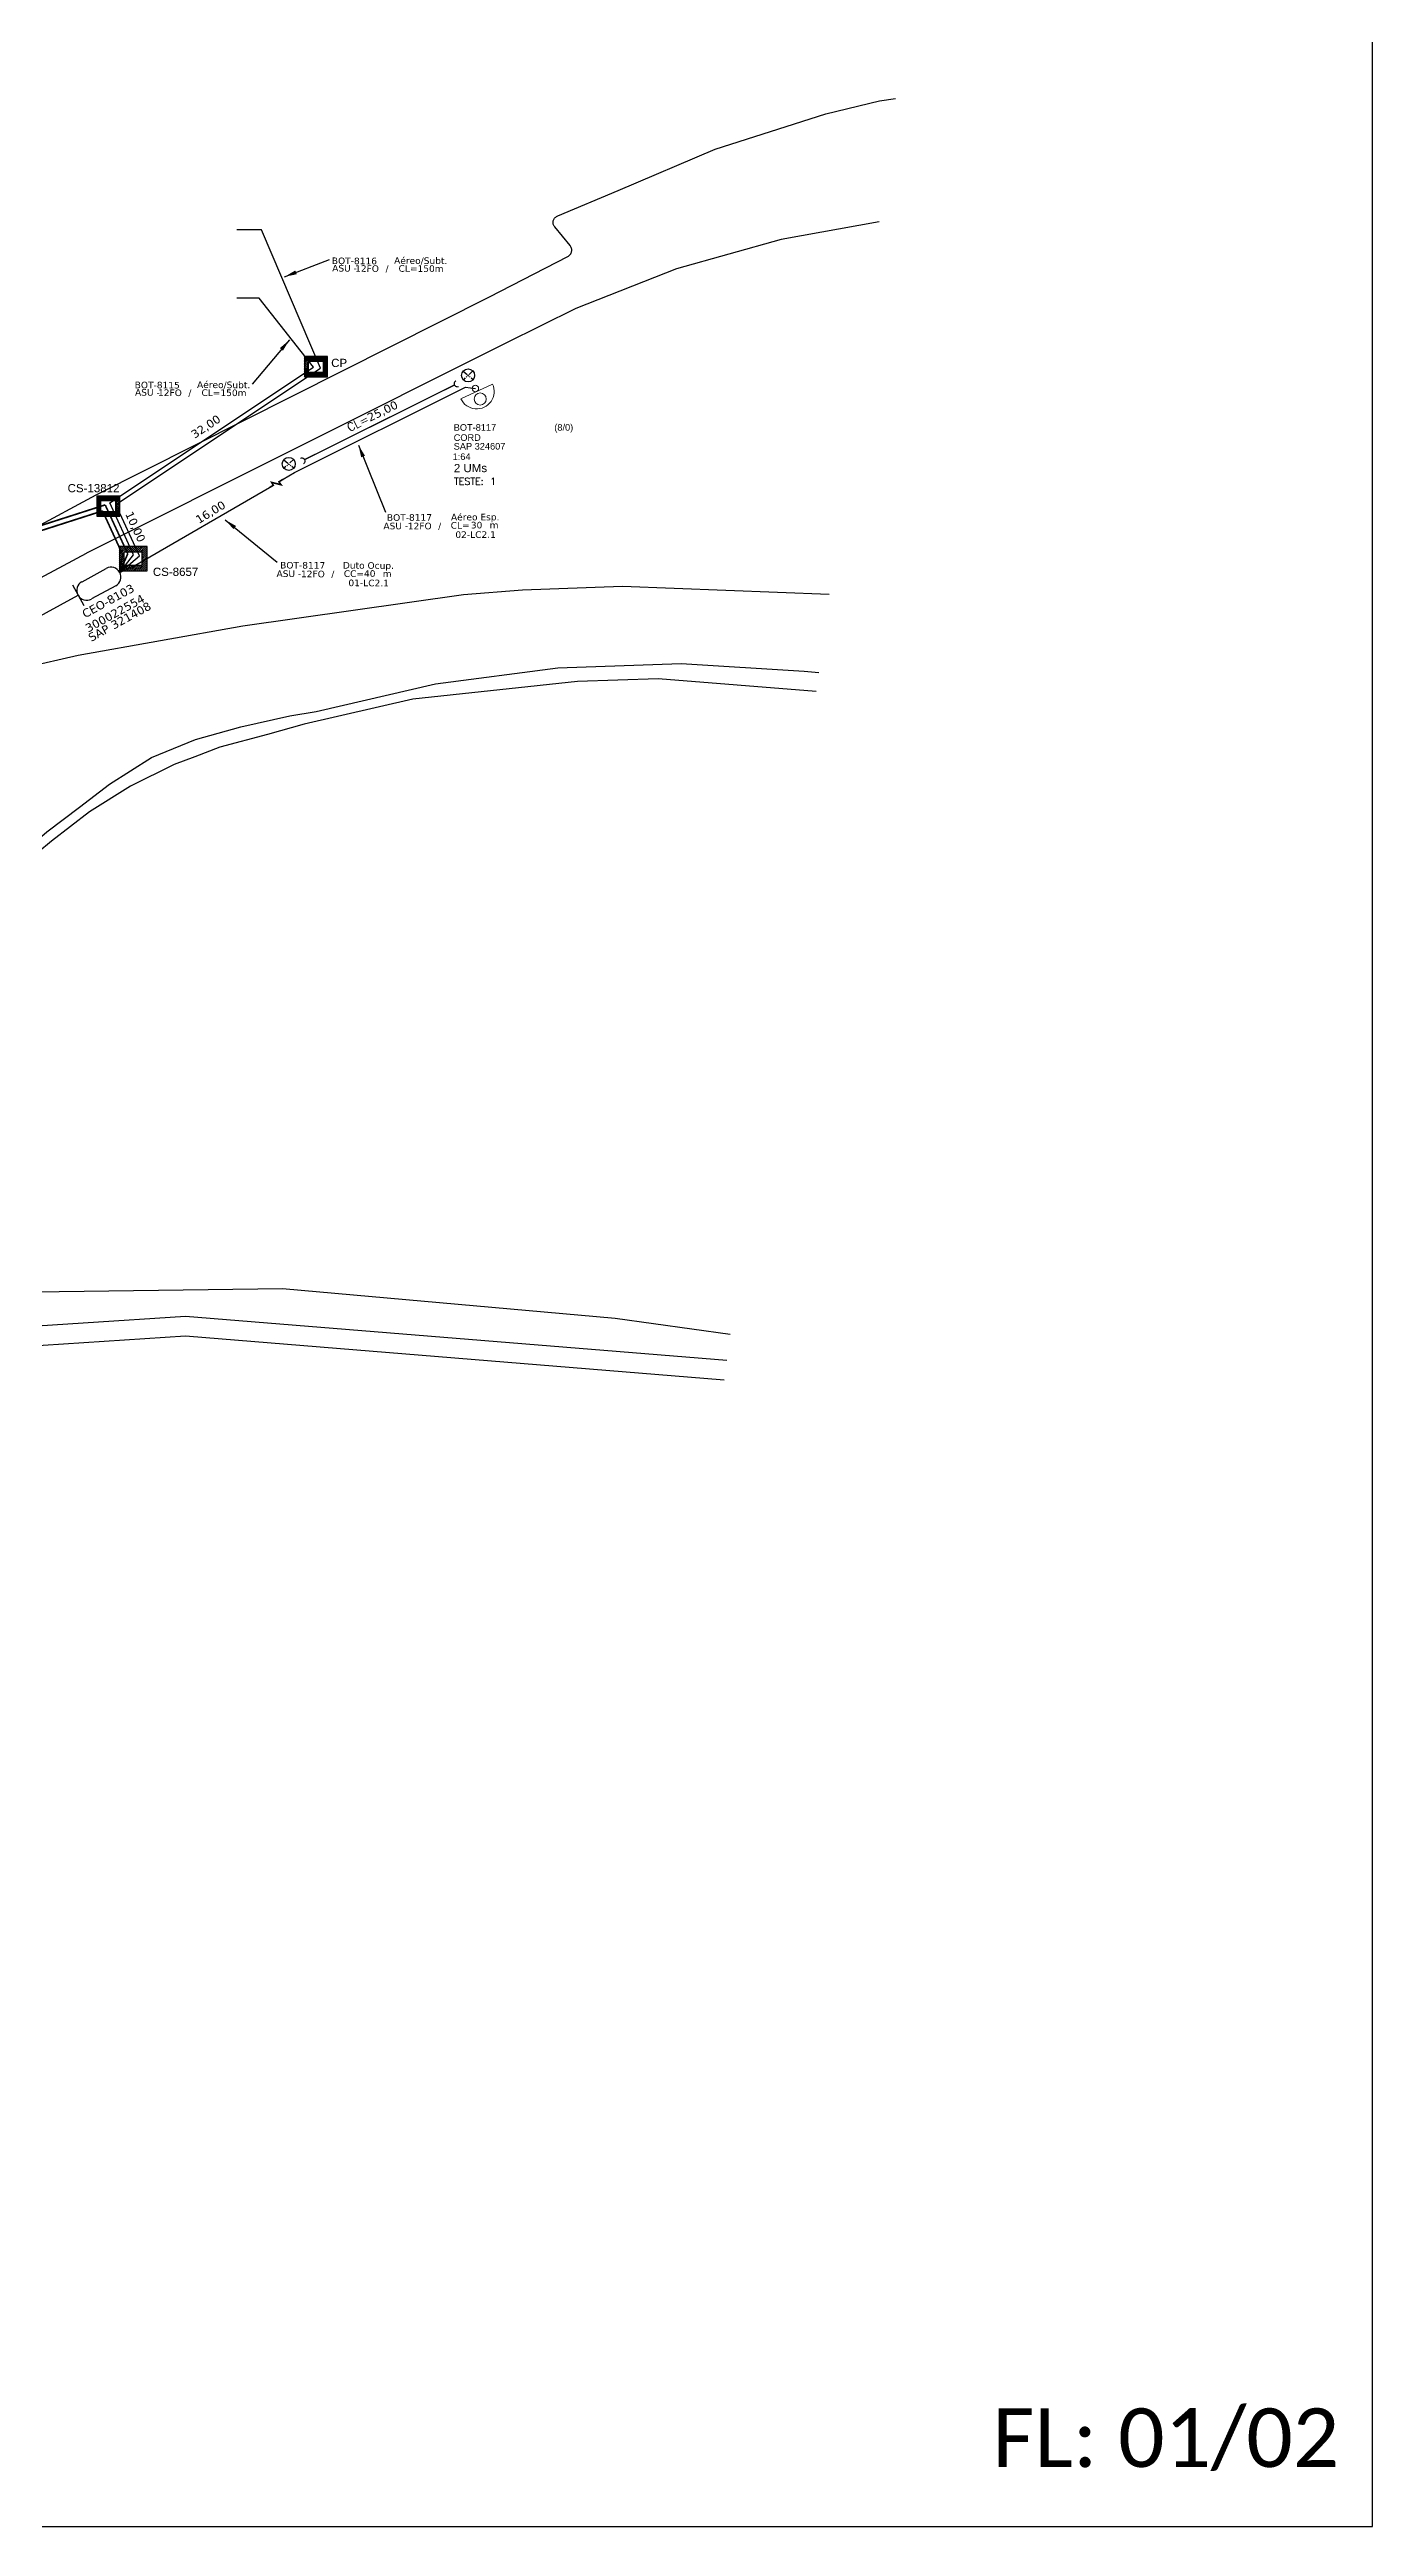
# Model space of a CAD drawing. Extents: x -89 to 1632, y 705 to 1299.
# Drawn here: x 588.7 to 749.2, y 705 to 1005.8 of the extents above; entities that cross this region are included whole.
import ezdxf
from ezdxf.enums import TextEntityAlignment as Align

# ---------------------------------------------------------------- set-up
doc = ezdxf.new("R2010")
doc.units = 0
doc.linetypes.add('PHANTOM2', pattern=[1.25, 0.625, -0.125, 0.125, -0.125, 0.125, -0.125])
for name, color, linetype in [('10.0-Cartográfico', 252, 'Continuous'), ('10.1-Caixas Subterrâneas', 5, 'Continuous'), ('10.4-Postes', 1, 'Continuous'), ('20.4-CEOS', 1, 'Continuous'), ('20.5-CEO', 1, 'Continuous'), ('CD a instalar', 1, 'Continuous'), ('celulas gpon', 7, 'Continuous'), ('label_cabos', 7, 'Continuous'), ('Legenda', 1, 'Continuous'), ('Subida Lateral', 5, 'Continuous')]:
    doc.layers.add(name, color=color, linetype=linetype)
for name, color, linetype, lineweight in [("20.0-LEGENDA DOS CDO'S", 1, 'Continuous', 0), ('20.2-CDO_POSTE', 1, 'Continuous', 5), ('20.6-CORDOALHA_SUPORTE', 7, 'Continuous', 25), ('CORDOALHA_SUPORTE', 7, 'Continuous', 25)]:
    doc.layers.add(name, color=color, linetype=linetype, lineweight=lineweight)
doc.layers.add('EXTRA', color=50, linetype='Continuous', plot=False)
doc.styles.add('ARIAL', font='arial.ttf')
doc.styles.add('DIGICADE', font='arial.ttf')
doc.styles.add('ROMANS', font='romans')
doc.styles.add('siredit', font='verdana.ttf')
doc.styles.get("Standard").update_dxf_attribs({"font": 'arial.ttf'})
doc.styles.add('WMF-Calibri0', font='calibri.ttf')
doc.linetypes.add('FENCELINE1', pattern='A,0.25,-0.1,[133,ltypeshp.shx,S=0.1,R=0,X=-0.1,Y=0],-0.1,1', length=1.45)
doc.dimstyles.new('ISO-25', dxfattribs={"dimtxt": 2.5, "dimasz": 2.5, "dimexe": 1.25, "dimexo": 0.625, "dimtad": 1, "dimtxsty": 'Standard', "dimcen": 2.5, "dimadec": 0, "dimazin": 0, "dimtfac": 1, "dimtmove": 0, "dimatfit": 3, "dimfxl": 0, "dimarcsym": 0})

# ---------------------------------------------------------------- blocks, each defined once
blk = doc.blocks.new('CDOE_CT_POST_DESENHO')
at = {"color": 0}
blk.add_line((2.14, 0.39), (-2.11, 0.39), dxfattribs=at)
for centre, radius in [((0.01, 1.4), 0.733), ((0.01, 0), 0.393)]:
    blk.add_circle(centre, radius, dxfattribs=at)
blk.add_arc((0.01, 0.39), 2.12, 0, 180, dxfattribs=at)
blk = doc.blocks.new('Inst CDOE-8 CAIXA DIST OPT CDOE 48F_8D C_SPL OPTAP')
at = {"layer": "20.0-LEGENDA DOS CDO'S", "color": 0, "style": 'ARIAL'}
for tag, p, height in [('FID', (0.12, 5.25), 0.8), ('SAP', (0.12, 2.96), 0.8), ('CORDOALHA', (0.12, 4.02), 0.8), ('1:XX', (-0.01, 1.7), 0.8), ('UMS', (0.14, 0.22), 1)]:
    blk.add_attdef(tag, p, '', height=height, rotation=0.118, dxfattribs=at)
at = {"layer": "20.0-LEGENDA DOS CDO'S", "color": 0}
for tag, p, style, flags in [('ID_ATIVIDADE', (0.12, 6.47), 'ARIAL', 3), ('FATOR', (7.92, 6.47), 'ARIAL', 1), ('QTDE', (0.23, -0.97), 'DIGICADE', 3)]:
    blk.add_attdef(tag, p, '', height=0.8, rotation=0.118, dxfattribs=dict(at, style=style, flags=flags))
at = {"layer": "20.0-LEGENDA DOS CDO'S", "color": 0, "style": 'ARIAL'}
blk.add_attdef('FIBRAS_UTILIZADAS', text='', height=0.8, rotation=0.118, dxfattribs=at).set_placement((13.48, 5.26), align=Align.CENTER)
blk = doc.blocks.new('Teste  FTTH')
at = {"color": 0, "lineweight": 0, "style": 'ROMANS'}
for tag, p in [('TESTE', (-2.3, -0.29)), ('QTDE', (0.21, -0.29))]:
    blk.add_attdef(tag, p, '', height=0.48, dxfattribs=at)
for tag, p, flags in [('FID', (-2.23, -1.25), 1), ('FATOR', (-2.23, -2.03), 3), ('ID_ATIVIDADE', (-2.23, -2.72), 3)]:
    blk.add_attdef(tag, p, '', height=0.48, dxfattribs=dict(at, flags=flags))
blk = doc.blocks.new('*X65')
at = {"color": 0, "linetype": 'Continuous'}
for p, q in [((-1.25, 0.34099), (-0.49099, 1.1)), ((-1.25, 0.517767), (-0.667767, 1.1)), ((-1.25, 0.694544), (-0.844544, 1.1)), ((-1.25, 0.87132), (-1.02132, 1.1)), ((-1.25, 1.048097), (-1.198097, 1.1)), ((-1.25, 0.164214), (-0.8035, 0.610714)), ((-1.25, -0.012563), (-0.8035, 0.433937)), ((-1.25, -0.18934), (-0.8035, 0.25716)), ((-1.25, -0.366117), (-0.8035, 0.080383)), ((-0.789214, 0.625), (-0.314214, 1.1)), ((-0.612437, 0.625), (-0.137437, 1.1)), ((-0.43566, 0.625), (0.03934, 1.1)), ((-0.258883, 0.625), (0.216117, 1.1)), ((-0.082107, 0.625), (0.392893, 1.1)), ((0.09467, 0.625), (0.56967, 1.1)), ((0.271447, 0.625), (0.746447, 1.1)), ((0.448223, 0.625), (0.923223, 1.1)), ((0.625, 0.625), (1.1, 1.1)), ((0.801777, 0.625), (1.25, 1.073223)), ((0.8035, 0.449947), (1.25, 0.896447)), ((0.8035, 0.27317), (1.25, 0.71967)), ((0.8035, 0.096393), (1.25, 0.542893)), ((0.8035, -0.080383), (1.25, 0.366117)), ((0.8035, -0.25716), (1.25, 0.18934)), ((0.8035, -0.433937), (1.25, 0.012563)), ((-1.25, -0.542893), (-0.8035, -0.096393)), ((-1.25, -0.71967), (-0.8035, -0.27317)), ((-1.25, -0.896447), (-0.8035, -0.449947)), ((-1.25, -1.073223), (-0.801777, -0.625)), ((-1.1, -1.1), (-0.625, -0.625)), ((-0.923223, -1.1), (-0.448223, -0.625)), ((-0.746447, -1.1), (-0.271447, -0.625)), ((-0.56967, -1.1), (-0.09467, -0.625)), ((-0.392893, -1.1), (0.082107, -0.625)), ((-0.216117, -1.1), (0.258883, -0.625)), ((-0.03934, -1.1), (0.43566, -0.625)), ((0.137437, -1.1), (0.612437, -0.625)), ((0.314214, -1.1), (0.789214, -0.625)), ((0.49099, -1.1), (1.25, -0.34099)), ((0.667767, -1.1), (1.25, -0.517767)), ((0.8035, -0.610714), (1.25, -0.164214)), ((0.844544, -1.1), (1.25, -0.694544)), ((1.02132, -1.1), (1.25, -0.87132)), ((1.198097, -1.1), (1.25, -1.048097))]:
    blk.add_line(p, q, dxfattribs=at)
blk = doc.blocks.new('MANHOLE_MQ')
at = {"color": 0, "linetype": 'Continuous'}
for p, q in [((0.0000062, 0.0000057), (-0.0000063, 0.0000057)), ((-0.0000063, 0.0000057), (-0.0000063, -0.0000053)), ((-0.000004, 0.0000033), (0.000004, 0.0000033)), ((-0.000004, -0.0000029), (-0.000004, 0.0000033)), ((0.000004, 0.0000033), (0.000004, -0.0000029)), ((0.0000062, -0.0000053), (0.0000062, 0.0000057)), ((-0.0000063, -0.0000053), (0.0000062, -0.0000053)), ((0.000004, -0.0000029), (-0.000004, -0.0000029)), ((0.000004, -0.0000029), (0.000004, -0.0000029))]:
    blk.add_line(p, q, dxfattribs=at)
at = {"color": 0, "linetype": 'Continuous', "xscale": 5e-06, "yscale": 5e-06, "zscale": 1e-05}
blk.add_blockref('*X65', (0, 0.0000002), dxfattribs=at)
blk = doc.blocks.new('Inst CORD ALUMINIO 4.8 MM 3F(sem recursos)')
at = {"layer": '20.6-CORDOALHA_SUPORTE', "color": 0, "lineweight": 0, "style": 'ROMANS'}
blk.add_attdef('LANCE', text='', height=1, dxfattribs=at).set_placement((-0.54, -2.21), align=Align.RIGHT)
at = {"layer": '20.6-CORDOALHA_SUPORTE', "color": 0, "style": 'siredit'}
blk.add_attdef('QTDE', (-0.54, -2.21), '', height=1, rotation=359.69, dxfattribs=at)
at = {"layer": '20.6-CORDOALHA_SUPORTE', "color": 0, "lineweight": 0, "style": 'ROMANS'}
for tag, p, flags in [('ID_ATIVIDADE', (-5.2, -6.67), 3), ('FATOR', (-5.2, -4.44), 3), ('FID', (-5.2, -8.9), 1)]:
    blk.add_attdef(tag, p, '', height=1, dxfattribs=dict(at, flags=flags))
blk = doc.blocks.new('LEGENDA DOS CABOS')
at = {"layer": 'EXTRA', "color": 0, "style": 'siredit'}
for tag, p in [('ID', (4.6, 0.97)), ('XX', (9.03, 0.97))]:
    blk.add_attdef(tag, text='', height=0.48, rotation=359.69, dxfattribs=at).set_placement(p, align=Align.MIDDLE_CENTER)
at = {"layer": 'Legenda', "color": 0, "style": 'siredit'}
for tag, p in [('TIPO_CABO', (1.31, 0)), ('CABO', (4.69, -0.05)), ('/', (6.81, -0.05)), ('METROS', (10.03, -0.05))]:
    blk.add_attdef(tag, text='', height=0.8, rotation=359.69, dxfattribs=at).set_placement(p, align=Align.MIDDLE_CENTER)
blk = doc.blocks.new('Inst CB ESP CFOA-SM-ASU-120-S-12')
at = {"layer": 'label_cabos', "color": 0, "style": 'siredit'}
for tag, flags, p in [('ID_ATIVIDADE', 3, (1.31, 2.67)), ('FATOR', 1, (11.56, 2.55))]:
    blk.add_attdef(tag, text='', height=1, rotation=359.69, dxfattribs=dict(at, flags=flags)).set_placement(p, align=Align.MIDDLE_CENTER)
for tag, p in [('TIPO_CABO', (1.26, 0)), ('DESTINO_CABO', (3.13, 1.26)), ('CABO', (4.69, -0.05)), ('/', (7.71, -0.05)), ('LANCE', (10.81, 0)), ('TIPO_CABO', (13.11, 1.24)), ('UND', (15.96, 0)), ('FID', (13.15, -1.41))]:
    blk.add_attdef(tag, text='', height=1, rotation=359.69, dxfattribs=at).set_placement(p, align=Align.MIDDLE_CENTER)
blk.add_attdef('QTDE', (12.43, -0.47), '', height=1, rotation=359.69, dxfattribs=at)
blk = doc.blocks.new('Inst CB DT OCUP CFOA-SM-ASU-120-S-12')
at = {"layer": 'label_cabos', "color": 0, "style": 'siredit'}
for tag, flags, p in [('ID_ATIVIDADE', 3, (1.31, 2.67)), ('FATOR', 1, (11.56, 2.55))]:
    blk.add_attdef(tag, text='', height=1, rotation=359.69, dxfattribs=dict(at, flags=flags)).set_placement(p, align=Align.MIDDLE_CENTER)
for tag, p in [('TIPO_CABO', (1.26, 0)), ('DESTINO_CABO', (3.13, 1.26)), ('CABO', (4.69, -0.05)), ('/', (7.71, -0.05)), ('LANCE', (10.91, 0)), ('TIPO_CABO', (13.11, 1.24)), ('UND', (15.96, 0)), ('FID', (13.15, -1.41))]:
    blk.add_attdef(tag, text='', height=1, rotation=359.69, dxfattribs=at).set_placement(p, align=Align.MIDDLE_CENTER)
blk.add_attdef('QTDE', (12.43, -0.47), '', height=1, rotation=359.69, dxfattribs=at)

msp = doc.modelspace()

# ---------------------------------------------------------------- linework, layer by layer
msp.add_lwpolyline([(-89.32, 705.02), (749.25, 705.02), (749.25, 1299.02), (-89.32, 1299.02), (-89.32, 705.02)])
at = {"layer": '10.0-Cartográfico'}
for points in [[(586.53, 947.52), (594.36, 951.77), (642.08, 975.78), (651.59, 980.7), (651.68, 980.75), (651.76, 980.81), (651.82, 980.88), (651.89, 980.95), (651.94, 981.03), (651.99, 981.12), (652.03, 981.21), (652.04, 981.3), (652.06, 981.39), (652.06, 981.49), (652.06, 981.58), (652.04, 981.68), (652.01, 981.77), (651.97, 981.86), (651.92, 981.94), (651.87, 982.02), (650, 984.29), (649.95, 984.37), (649.9, 984.46), (649.86, 984.54), (649.83, 984.63), (649.81, 984.73), (649.81, 984.82), (649.82, 984.92), (649.83, 985.01), (649.86, 985.1), (649.9, 985.19), (649.94, 985.27), (649.99, 985.36), (650.06, 985.43), (650.14, 985.49), (650.21, 985.56), (650.3, 985.6), (650.39, 985.65), (657.72, 988.72), (669.48, 993.71), (682.9, 998.02), (689.43, 999.61), (691.36, 999.89)], [(689.36, 984.91), (677.48, 982.77), (664.79, 979.18), (652.57, 974.37), (644.08, 970.15), (593.16, 944.65), (593.14, 944.63), (539.27, 915.76), (537.5, 914.67), (474.89, 876.92), (474.77, 876.86), (452.97, 865.53), (411.26, 843.05), (396.07, 834.82), (380.07, 826.4), (351.47, 810.95)], [(324.59, 792.88), (325.17, 793.17), (342.05, 802.02), (348.11, 805.14), (372.55, 818.32), (406.69, 836.74), (459.83, 866.27), (479.75, 876.55), (537.23, 910.79), (537.42, 910.9), (550.64, 918.36), (564.72, 924.56), (579.42, 929.35), (592.18, 932.26), (612.13, 935.86), (638.92, 939.66), (646.09, 940.23), (658.24, 940.64), (683.32, 939.68)], [(321.7, 784.13), (473.06, 866.7), (497.74, 877.51), (507.21, 879.34), (513.96, 880.48), (526.86, 883.17), (543.76, 888.88), (555.03, 893.03), (574.96, 901.75), (582.48, 905.77), (588.37, 910.82), (592.33, 913.83), (595.96, 916.63), (601.07, 919.87), (606.42, 922.05), (611.89, 923.59), (617.84, 924.9), (621.04, 925.43), (635.55, 928.81), (650.37, 930.76), (665.33, 931.28), (680.27, 930.34), (682.05, 930.17)], [(681.74, 927.87), (662.55, 929.42), (652.77, 929.08), (632.77, 926.95), (619.59, 923.88), (615.14, 922.64), (609.36, 921.1), (606.32, 919.95), (603.8, 919.01), (598.5, 916.39), (593.53, 913.27), (588.94, 909.7), (585.61, 906.95)], [(574.75, 854.79), (616.98, 855.38), (657.32, 851.77), (671.31, 849.81)], [(670.89, 846.61), (605.19, 851.98), (567.89, 849.55), (543.56, 846.77), (522.98, 842.52), (497.08, 835.21), (469.19, 824.42), (340.84, 777.7)], [(341.66, 775.46), (470.15, 822.22), (497.95, 832.98), (523.64, 840.23), (543.99, 844.44), (568.13, 847.2), (605.17, 849.61), (670.57, 844.27)]]:
    msp.add_lwpolyline(points, dxfattribs=at)
at = {"layer": '10.4-Postes', "color": 1, "linetype": 'PHANTOM2'}
for points in [[(638.88, 966.75), (640.1, 965.76)], [(640.07, 966.79), (638.91, 965.72)], [(617.11, 956), (618.34, 955.01)], [(618.3, 956.04), (617.14, 954.97)]]:
    msp.add_lwpolyline(points, dxfattribs=at)
at = {"layer": '10.4-Postes', "color": 1}
for centre in [(639.49, 966.25), (617.72, 955.51)]:
    msp.add_circle(centre, 0.79, dxfattribs=at)
at = {"layer": '20.5-CEO', "color": 5}
for p, q in [((592.63, 941.2), (595.57, 942.81)), ((596.72, 940.71), (593.78, 939.1))]:
    msp.add_line(p, q, dxfattribs=at)
msp.add_lwpolyline([(591.46, 940.84), (592.85, 938.31)], dxfattribs=at)
for centre, start, end in [((596.15, 941.76), 298.7093, 118.7093), ((593.2, 940.15), 118.7093, 298.7093)]:
    msp.add_arc(centre, 1.2, start, end, dxfattribs=at)
at = {"layer": 'CD a instalar', "color": 8, "linetype": 'ByBlock'}
for points in [[(621.59, 967.13), (614.43, 983.94), (611.43, 983.94)], [(595.99, 950.78), (620.72, 967.27), (620.72, 967.27), (614.14, 975.62), (611.43, 975.62)], [(596.75, 950.57), (621.59, 967.13)], [(597.2, 942.33), (598.89, 944.48), (595.99, 950.78)], [(597.2, 942.33), (599.62, 944.33), (596.75, 950.57)]]:
    msp.add_lwpolyline(points, dxfattribs=at)
at = {"layer": 'CD a instalar', "color": 7, "linetype": 'FENCELINE1', "ltscale": 20}
for points in [[(617.03, 953.64), (618.42, 954.48), (639.18, 964.83), (640.37, 964.65)], [(599.32, 943.32), (615.4, 952.64)]]:
    msp.add_lwpolyline(points, dxfattribs=at)
at = {"layer": 'CD a instalar', "color": 1, "linetype": 'ByBlock', "const_width": 0.2}
for points in [[(595.44, 950.53), (574.13, 943.68)], [(598.18, 944.59), (595.44, 950.53)], [(595.12, 949.8), (574.03, 943.02), (574.02, 943.02)], [(597.55, 944.51), (595.12, 949.8)], [(597.2, 942.33), (598.18, 944.59)], [(597.2, 942.33), (597.55, 944.51)]]:
    msp.add_lwpolyline(points, dxfattribs=at)
at = {"layer": 'CD a instalar', "color": 7, "linetype": 'ByBlock'}
for points in [[(597.2, 942.33), (599.32, 943.32)], [(437.34, 854.78), (592.15, 939.57)]]:
    msp.add_lwpolyline(points, dxfattribs=at)
at = {"layer": 'CORDOALHA_SUPORTE', "ltscale": 5, "const_width": 0.15}
for points in [[(638.34, 964.9, -1), (638.03, 965.6)], [(619.5, 955.51, 1), (619.13, 956.17)]]:
    msp.add_lwpolyline(points, format="xyb", dxfattribs=at)
msp.add_lwpolyline([(637.84, 965.09), (619.65, 956.03)], dxfattribs=at)
at = {"layer": 'Subida Lateral', "color": 5, "const_width": 0.2}
msp.add_lwpolyline([(617.03, 953.64), (616.53, 953.33), (616.78, 952.98), (615.64, 953.26), (615.85, 952.91), (615.4, 952.64)], dxfattribs=at)

# ---------------------------------------------------------------- block references
at = {"color": 0, "lineweight": 0, "rotation": 26.49471785939346}
msp.add_blockref('Inst CORD ALUMINIO 4.8 MM 3F(sem recursos)', (627.06, 962.83), dxfattribs=at).add_auto_attribs({'QTDE': '25,00', 'LANCE': 'CL='})
at = {"color": 2, "lineweight": 0}
ref = msp.add_blockref('Inst CB ESP CFOA-SM-ASU-120-S-12', (629.87, 947.97), dxfattribs=dict(at, xscale=0.8, yscale=0.8, zscale=0.8, rotation=0.4634636605450992))
ref.add_attrib('DESTINO_CABO', 'BOT-8117', dxfattribs={"layer": 'label_cabos', "color": 0, "height": 0.8, "rotation": 0.1535, "style": 'siredit'}).set_placement((632.37, 949), align=Align.MIDDLE_CENTER)
ref.add_attrib('TIPO_CABO', 'Aéreo Esp.', dxfattribs={"layer": 'label_cabos', "color": 0, "height": 0.8, "rotation": 0.1535, "style": 'siredit'}).set_placement((640.35, 949.05), align=Align.MIDDLE_CENTER)
ref.add_attrib('CABO', '12FO', dxfattribs={"layer": 'label_cabos', "color": 0, "height": 0.8, "rotation": 0.1535, "style": 'siredit'}).set_placement((633.62, 947.96), align=Align.MIDDLE_CENTER)
ref.add_attrib('/', '/', dxfattribs={"layer": 'label_cabos', "color": 0, "height": 0.8, "rotation": 0.1535, "style": 'siredit'}).set_placement((636.04, 947.98), align=Align.MIDDLE_CENTER)
ref.add_attrib('TIPO_CABO', 'ASU - ', dxfattribs={"layer": 'label_cabos', "color": 0, "height": 0.8, "rotation": 0.1535, "style": 'siredit'}).set_placement((630.88, 947.97), align=Align.MIDDLE_CENTER)
ref.add_attrib('FID', '02-LC2.1', dxfattribs={"layer": 'label_cabos', "color": 0, "height": 0.8, "rotation": 0.1535, "style": 'siredit'}).set_placement((640.4, 946.92), align=Align.MIDDLE_CENTER)
ref.add_attrib('LANCE', 'CL=', dxfattribs={"layer": 'label_cabos', "color": 0, "height": 0.8, "rotation": 0.1535, "style": 'siredit'}).set_placement((638.52, 948.04), align=Align.MIDDLE_CENTER)
ref.add_attrib('QTDE', '30', (639.82, 947.67), dxfattribs={"layer": 'label_cabos', "color": 0, "height": 0.8, "rotation": 0.1535, "style": 'siredit'})
ref.add_attrib('UND', 'm', dxfattribs={"layer": 'label_cabos', "color": 0, "height": 0.8, "rotation": 0.1535, "style": 'siredit'}).set_placement((642.64, 948.07), align=Align.MIDDLE_CENTER)
ref = msp.add_blockref('Inst CB DT OCUP CFOA-SM-ASU-120-S-12', (616.9, 942.18), dxfattribs=dict(at, xscale=0.8, yscale=0.8, zscale=0.8))
ref.add_attrib('DESTINO_CABO', 'BOT-8117', dxfattribs={"layer": 'label_cabos', "color": 0, "height": 0.8, "rotation": 359.69, "style": 'siredit'}).set_placement((619.41, 943.19), align=Align.MIDDLE_CENTER)
ref.add_attrib('CABO', '12FO', dxfattribs={"layer": 'label_cabos', "color": 0, "height": 0.8, "rotation": 359.69, "style": 'siredit'}).set_placement((620.65, 942.14), align=Align.MIDDLE_CENTER)
ref.add_attrib('TIPO_CABO', 'Duto Ocup.', dxfattribs={"layer": 'label_cabos', "color": 0, "height": 0.8, "rotation": 359.69, "style": 'siredit'}).set_placement((627.39, 943.17), align=Align.MIDDLE_CENTER)
ref.add_attrib('/', '/', dxfattribs={"layer": 'label_cabos', "color": 0, "height": 0.8, "rotation": 359.69, "style": 'siredit'}).set_placement((623.07, 942.14), align=Align.MIDDLE_CENTER)
ref.add_attrib('TIPO_CABO', 'ASU - ', dxfattribs={"layer": 'label_cabos', "color": 0, "height": 0.8, "rotation": 359.69, "style": 'siredit'}).set_placement((617.91, 942.17), align=Align.MIDDLE_CENTER)
ref.add_attrib('FID', '01-LC2.1', dxfattribs={"layer": 'label_cabos', "color": 0, "height": 0.8, "rotation": 359.69, "style": 'siredit'}).set_placement((627.42, 941.05), align=Align.MIDDLE_CENTER)
ref.add_attrib('LANCE', 'CC=', dxfattribs={"layer": 'label_cabos', "color": 0, "height": 0.8, "rotation": 359.69, "style": 'siredit'}).set_placement((625.63, 942.18), align=Align.MIDDLE_CENTER)
ref.add_attrib('QTDE', '40', (626.85, 941.8), dxfattribs={"layer": 'label_cabos', "color": 0, "height": 0.8, "rotation": 359.69, "style": 'siredit'})
ref.add_attrib('UND', 'm', dxfattribs={"layer": 'label_cabos', "color": 0, "height": 0.8, "rotation": 359.69, "style": 'siredit'}).set_placement((629.67, 942.18), align=Align.MIDDLE_CENTER)
at = {"layer": '10.1-Caixas Subterrâneas', "color": 30, "rotation": 180.0000000000632}
for p, xscale, yscale, zscale in [((621, 967.35), 223851.2880178107, 223851.2880178107, 223851.2880178107), ((595.81, 950.42), 223851.2880178107, 223851.2880178107, 223851.2880178107), ((598.83, 944.04), 268621.5456213729, 268621.5456213729, 268621.5456213729)]:
    msp.add_blockref('MANHOLE_MQ', p, dxfattribs=dict(at, xscale=xscale, yscale=yscale, zscale=zscale))
at = {"layer": "20.0-LEGENDA DOS CDO'S", "color": 7, "lineweight": 0}
msp.add_blockref('Inst CDOE-8 CAIXA DIST OPT CDOE 48F_8D C_SPL OPTAP', (637.62, 954.28), dxfattribs=at).add_auto_attribs({'FID': 'BOT-8117', 'CORDOALHA': 'CORD', 'SAP': 'SAP 324607', '1:XX': '1:64', 'UMS': '2 UMs', 'FIBRAS_UTILIZADAS': '(8/0)'})
at = {"layer": "20.0-LEGENDA DOS CDO'S", "color": 7, "lineweight": 0, "xscale": 1.7505, "yscale": 1.7505, "zscale": 1.7505, "rotation": 3.126797674058592e-05}
msp.add_blockref('Teste  FTTH', (641.8, 953.48), dxfattribs=at).add_auto_attribs({'TESTE': 'TESTE:', 'QTDE': '1'})
at = {"layer": '20.2-CDO_POSTE', "color": 7, "rotation": 205.1165509113139}
msp.add_blockref('CDOE_CT_POST_DESENHO', (640.38, 964.66), dxfattribs=at)
at = {"layer": 'label_cabos', "color": 2, "lineweight": 0}
ref = msp.add_blockref('LEGENDA DOS CABOS', (622.29, 978.86), dxfattribs=dict(at, xscale=0.8, yscale=0.8, zscale=0.8))
ref.add_attrib('ID', 'BOT-8116', dxfattribs={"color": 0, "height": 0.8, "rotation": 359.69, "style": 'siredit'}).set_placement((625.69, 980.16), align=Align.MIDDLE_CENTER)
ref.add_attrib('CABO', '12FO', dxfattribs={"color": 0, "height": 0.8, "rotation": 359.69, "style": 'siredit'}).set_placement((627.22, 979.23), align=Align.MIDDLE_CENTER)
ref.add_attrib('METROS', 'CL=150m', dxfattribs={"color": 0, "height": 0.8, "rotation": 359.69, "style": 'siredit'}).set_placement((633.78, 979.23), align=Align.MIDDLE_CENTER)
ref.add_attrib('XX', 'Aéreo/Subt.', dxfattribs={"color": 0, "height": 0.8, "rotation": 359.69, "style": 'siredit'}).set_placement((633.74, 980.19), align=Align.MIDDLE_CENTER)
ref.add_attrib('/', '/', dxfattribs={"color": 0, "height": 0.8, "rotation": 359.69, "style": 'siredit'}).set_placement((629.65, 979.23), align=Align.MIDDLE_CENTER)
ref.add_attrib('TIPO_CABO', 'ASU -', dxfattribs={"color": 0, "height": 0.8, "rotation": 359.69, "style": 'siredit'}).set_placement((624.49, 979.27), align=Align.MIDDLE_CENTER)
ref = msp.add_blockref('LEGENDA DOS CABOS', (598.37, 963.77), dxfattribs=dict(at, xscale=0.8, yscale=0.8, zscale=0.8))
ref.add_attrib('ID', 'BOT-8115', dxfattribs={"color": 0, "height": 0.8, "rotation": 359.69, "style": 'siredit'}).set_placement((601.76, 965.08), align=Align.MIDDLE_CENTER)
ref.add_attrib('CABO', '12FO', dxfattribs={"color": 0, "height": 0.8, "rotation": 359.69, "style": 'siredit'}).set_placement((603.3, 964.15), align=Align.MIDDLE_CENTER)
ref.add_attrib('METROS', 'CL=150m', dxfattribs={"color": 0, "height": 0.8, "rotation": 359.69, "style": 'siredit'}).set_placement((609.86, 964.15), align=Align.MIDDLE_CENTER)
ref.add_attrib('XX', 'Aéreo/Subt.', dxfattribs={"color": 0, "height": 0.8, "rotation": 359.69, "style": 'siredit'}).set_placement((609.82, 965.11), align=Align.MIDDLE_CENTER)
ref.add_attrib('/', '/', dxfattribs={"color": 0, "height": 0.8, "rotation": 359.69, "style": 'siredit'}).set_placement((605.72, 964.15), align=Align.MIDDLE_CENTER)
ref.add_attrib('TIPO_CABO', 'ASU -', dxfattribs={"color": 0, "height": 0.8, "rotation": 359.69, "style": 'siredit'}).set_placement((600.56, 964.19), align=Align.MIDDLE_CENTER)

# ---------------------------------------------------------------- texts
at = {"color": 7, "style": 'WMF-Calibri0'}
msp.add_text('FL: 01/02', height=7.131, dxfattribs=at).set_placement((703.12, 712.24))
at = {"layer": '10.1-Caixas Subterrâneas', "color": 30, "style": 'ARIAL'}
for s, p in [('CP', (622.87, 967.27)), ('CS-13812', (590.88, 952.06)), ('CS-8657', (601.23, 941.9))]:
    msp.add_text(s, height=1, dxfattribs=at).set_placement(p)
at = {"layer": '20.4-CEOS', "color": 7, "style": 'siredit'}
msp.add_text('CEO-8103', height=1.01, rotation=28.7093, dxfattribs=at).set_placement((595.56, 939.31), align=Align.TOP_CENTER)
at = {"layer": '20.5-CEO', "color": 7, "style": 'siredit'}
for s, height, p in [('300022554', 1.01, (596.38, 937.81)), ('SAP 321408', 1.014, (596.95, 936.79))]:
    msp.add_text(s, height=height, rotation=28.7093, dxfattribs=at).set_placement(p, align=Align.TOP_CENTER)
at = {"layer": 'celulas gpon', "style": 'siredit'}
for s, rotation, p in [('32,00', 33.5427, (606.29, 958.54)), ('16,00', 31.4414, (606.81, 948.2)), ('10,00', 294.6973, (597.84, 949.45))]:
    msp.add_text(s, height=1, rotation=rotation, dxfattribs=at).set_placement(p)

# ---------------------------------------------------------------- leaders
at = {"color": 2, "lineweight": 0}
for points in [[(617.21, 978.23), (622.67, 980.35)], [(617.8, 970.56), (613.28, 965.21)], [(626.18, 957.79), (629.47, 949.66)], [(610, 948.72), (616.33, 943.59)]]:
    msp.add_leader(points, dimstyle='ISO-25', override={"dimasz": 1.5, "dimtad": 0}, dxfattribs=at)

doc.saveas('drawing.dxf')
